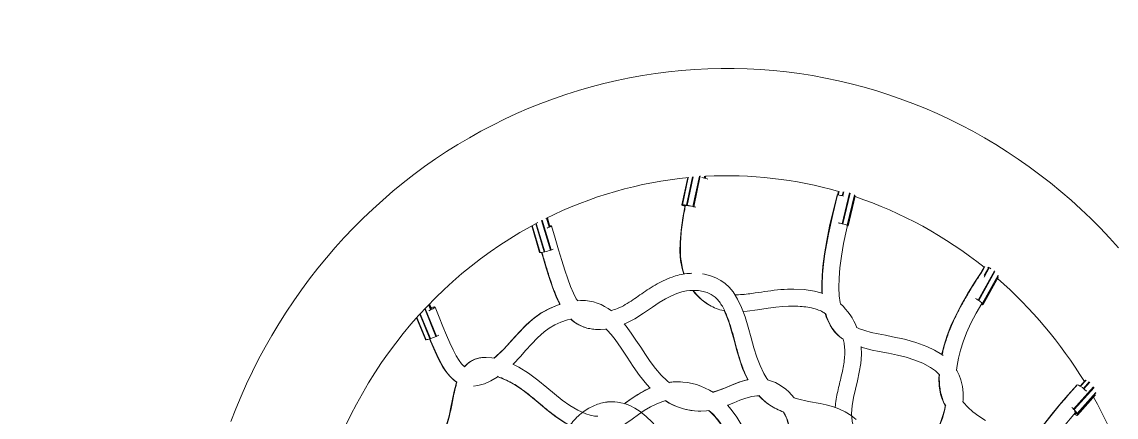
# Model space of a CAD drawing. Header units: millimetres. Extents: x -2254 to 2746, y -2930 to 2748.
# Drawn here: x -357 to 661, y 444 to 812 of the extents above; entities that cross this region are included whole.
import ezdxf

# ---------------------------------------------------------------- set-up
doc = ezdxf.new("R2010")
doc.units = ezdxf.units.MM
doc.layers.add('DIKOM_ЗОНА', color=80, linetype='Continuous')
doc.layers.add('DIKOM_ОБЪЕКТ', color=7, linetype='Continuous')

msp = doc.modelspace()

# ---------------------------------------------------------------- linework, layer by layer
at = {"layer": 'DIKOM_ЗОНА', "color": 3, "lineweight": 15}
msp.add_circle((246.358, 247.542), 2500, dxfattribs=at)
at = {"layer": 'DIKOM_ОБЪЕКТ', "color": 7, "linetype": 'Continuous', "lineweight": 15}
for p, q in [((262.603, 666.675), (257.28, 641.246)), ((262.89, 666.7), (257.591, 641.385)), ((257.873, 641.36), (263.183, 666.726)), ((267.04, 667.298), (261.517, 640.913)), ((262.133, 640.808), (267.701, 667.405)), ((273.483, 668.151), (267.531, 639.716)), ((268.171, 639.567), (274.165, 668.201)), ((277.972, 666.231), (278.384, 668.195)), ((278.298, 666.146), (278.723, 668.18)), ((278.912, 665.987), (279.334, 668.003)), ((402.896, 653.781), (402.125, 650.522)), ((403.2, 653.868), (402.406, 650.511)), ((402.68, 650.477), (403.474, 653.833)), ((406.283, 649.852), (407.17, 653.602)), ((406.387, 623.674), (413.201, 652.469)), ((406.891, 649.712), (407.795, 653.532)), ((413.831, 652.275), (407.023, 623.506)), ((410.983, 622.274), (417.663, 650.5)), ((411.294, 622.171), (417.962, 650.348)), ((411.865, 621.744), (418.446, 649.552)), ((117.457, 621.733), (124.778, 596.978)), ((117.696, 621.86), (125.109, 596.79)), ((125.382, 596.833), (117.942, 621.992)), ((128.982, 597.465), (121.212, 623.738)), ((129.588, 597.611), (121.773, 624.037)), ((134.881, 599.121), (126.73, 626.683)), ((127.327, 626.988), (135.507, 599.327)), ((133.576, 620.497), (131.112, 628.831)), ((133.878, 620.631), (131.409, 628.979)), ((134.412, 621.184), (132.017, 629.282)), ((538.959, 583.918), (535.906, 578.444)), ((538.58, 583.62), (536.053, 579.089)), ((536.836, 579.575), (539.21, 583.832)), ((538.418, 573.971), (543.221, 582.584)), ((538.496, 575.369), (542.658, 582.831)), ((532.803, 552.642), (547.932, 579.769)), ((548.453, 579.339), (533.368, 552.291)), ((536.808, 549.717), (551.392, 575.866)), ((537.089, 580.028), (536.976, 580.037)), ((537.076, 549.501), (551.615, 575.57)), ((537.449, 548.57), (551.712, 574.144)), ((360.99, 562.866), (359.848, 562.831)), ((160.217, 552.041), (164.008, 552.162)), ((163.6, 552.18), (162.791, 552.124)), ((308.078, 557.529), (306.485, 557.573)), ((315.765, 557.993), (308.078, 557.529)), ((23.268, 516.696), (13.798, 539.901)), ((17.919, 544.352), (28.387, 518.702)), ((28.989, 518.975), (18.414, 544.887)), ((23.433, 543.683), (21.581, 548.222)), ((23.729, 543.866), (21.842, 548.49)), ((24.213, 544.51), (22.369, 549.029)), ((361.059, 546.866), (362.185, 546.841)), ((537.079, 549.479), (537.043, 549.468)), ((10.308, 535.998), (18.53, 515.852)), ((10.478, 536.192), (18.875, 515.616)), ((19.15, 515.666), (10.679, 536.422)), ((13.334, 539.4), (22.678, 516.502)), ((179.248, 525.257), (180.129, 525.206)), ((180.129, 525.206), (180.577, 525.232)), ((253.647, 476.445), (253.161, 476.471)), ((640.318, 471.867), (621.687, 451.007)), ((622.164, 450.532), (640.678, 471.262)), ((632.528, 477.67), (627.88, 472.466)), ((633.012, 478.088), (627.948, 472.418)), ((633.228, 477.964), (628.149, 472.277)), ((636.264, 476.404), (630.798, 470.285)), ((636.728, 476.028), (631.257, 469.902)), ((329.137, 463.402), (326.906, 463.448)), ((327.214, 463.483), (327.758, 463.546)), ((327.758, 463.546), (329.137, 463.401)), ((642.369, 466.545), (624.96, 447.052)), ((625.175, 446.757), (642.486, 466.139)), ((625.336, 445.545), (642.135, 464.353)), ((192.369, 457.965), (187.997, 457.666)), ((274.092, 449.086), (274.755, 449.055)), ((623.922, 447.077), (623.464, 446.564)), ((624.901, 445.178), (625.009, 445.298))]:
    msp.add_line(p, q, dxfattribs=at)
at = {"layer": 'DIKOM_ОБЪЕКТ', "color": 7, "linetype": 'Continuous', "lineweight": 15, "flags": 128}
for points in [[(445.002, 745.445), (438.491, 747.495), (426.707, 750.948), (414.847, 754.095), (402.917, 756.935), (390.924, 759.466), (378.876, 761.686), (366.78, 763.594), (354.644, 765.189), (342.475, 766.47), (330.279, 767.436), (318.065, 768.087), (305.84, 768.422), (293.611, 768.441), (281.386, 768.145), (269.171, 767.533), (256.975, 766.605), (244.805, 765.363), (232.668, 763.807), (220.571, 761.938), (208.521, 759.757), (196.527, 757.265), (184.594, 754.464), (172.731, 751.356), (160.944, 747.942), (149.241, 744.225), (137.629, 740.206), (126.114, 735.888), (114.704, 731.274), (103.405, 726.367), (92.225, 721.168), (81.17, 715.683), (70.246, 709.912), (59.461, 703.861), (48.821, 697.533), (38.333, 690.932), (28.002, 684.061), (17.836, 676.924), (7.84, 669.527), (-1.98, 661.873), (-11.617, 653.966), (-21.066, 645.813), (-30.321, 637.417), (-39.376, 628.784), (-48.226, 619.919), (-56.866, 610.828), (-65.289, 601.515), (-73.491, 591.986), (-81.468, 582.248), (-89.213, 572.306), (-96.723, 562.166), (-103.992, 551.834), (-111.016, 541.317), (-117.792, 530.62), (-124.314, 519.752), (-130.579, 508.717), (-136.583, 497.523), (-142.322, 486.176), (-147.792, 474.684), (-152.992, 463.054), (-157.916, 451.292), (-162.562, 439.405)], [(663.528, 601.334), (655.097, 610.657), (646.449, 619.758), (637.591, 628.633), (628.527, 637.275), (619.263, 645.68), (609.805, 653.842), (600.158, 661.757), (590.329, 669.42), (580.324, 676.826), (570.148, 683.97), (559.808, 690.849), (549.31, 697.458), (538.661, 703.793), (527.867, 709.85), (516.934, 715.627), (505.87, 721.118), (494.681, 726.322), (483.374, 731.235), (471.955, 735.853), (460.433, 740.175), (448.813, 744.198), (445.002, 745.445)], [(275.865, 666.746), (276.897, 666.51), (279.045, 665.952), (280.568, 665.478), (281.297, 665.143), (281.25, 665.093)], [(401.657, 650.402), (397.893, 635.43), (394.637, 621.333), (391.935, 608.106), (389.824, 595.75), (388.332, 584.268), (387.575, 575.374), (387.268, 567.106), (387.41, 559.481), (387.441, 559.106)], [(387.864, 558.945), (387.834, 559.294), (387.679, 566.73), (388.061, 576.485), (388.943, 586.081), (390.202, 595.544), (393.526, 614.158), (397.579, 632.454), (402.086, 650.524)], [(402.086, 650.524), (401.663, 650.429), (401.703, 650.391)], [(260.135, 640.908), (258.074, 629.283), (256.43, 617.638), (255.494, 606.597), (255.398, 597.851), (256.046, 589.569), (257.504, 581.872), (259.097, 576.901)], [(257.641, 641.359), (257.456, 641.344), (257.335, 641.313), (257.291, 641.219), (257.495, 641.07), (257.665, 640.989), (257.886, 640.898)], [(257.873, 641.36), (257.739, 641.381), (257.643, 641.391), (257.595, 641.389), (257.603, 641.374), (257.641, 641.359)], [(257.886, 640.898), (257.853, 640.893), (257.878, 640.875), (257.958, 640.848), (258.078, 640.815), (258.175, 640.792)], [(260.053, 640.45), (259.774, 640.537), (259.201, 640.797), (259.269, 640.936), (259.506, 640.951)], [(-55.768, 435.417), (-50.804, 445.635), (-45.58, 455.704), (-40.097, 465.619), (-34.362, 475.372), (-28.378, 484.954), (-22.149, 494.36), (-15.68, 503.581), (-8.976, 512.612), (-2.042, 521.446), (5.117, 530.075), (12.496, 538.494), (20.089, 546.697), (27.891, 554.676), (35.896, 562.427), (44.098, 569.943), (52.492, 577.218), (61.07, 584.248), (69.826, 591.027), (78.755, 597.55), (87.849, 603.812), (97.102, 609.808), (106.507, 615.534), (116.056, 620.985), (123.302, 624.854)], [(135.339, 621.812), (135.775, 621.672), (135.351, 621.262), (134.115, 620.626), (132.207, 619.837), (131.797, 619.682)], [(134.267, 621.676), (135.032, 621.797), (135.339, 621.812)], [(160.342, 551.854), (158.992, 553.871), (156.301, 558.945), (153.623, 565.107), (150.955, 572.304), (148.265, 580.462), (145.488, 589.527), (142.542, 599.45), (139.338, 610.182), (135.775, 621.677)], [(404.756, 549.14), (404.48, 550.338), (403.638, 556.695), (403.269, 564.229), (403.459, 572.893), (404.248, 582.64), (405.653, 593.423), (407.669, 605.211), (410.279, 617.98), (411.213, 622.022)], [(410.768, 621.668), (410.998, 621.65), (411.27, 621.637)], [(411.299, 622.167), (411.293, 622.156), (411.269, 622.154)], [(411.502, 621.638), (411.808, 621.688), (411.857, 621.793), (411.68, 621.947), (411.269, 622.154)], [(411.502, 621.638), (411.548, 621.614), (411.54, 621.602), (411.478, 621.604), (411.365, 621.62), (411.27, 621.637)], [(124.792, 596.982), (124.863, 596.879), (124.981, 596.848), (125.15, 596.832)], [(126.583, 596.974), (127.729, 593.124), (130.907, 582.457), (133.973, 572.626), (137.054, 563.65), (140.267, 555.557), (143.611, 548.609)], [(542.658, 582.831), (542.075, 583.073), (541.729, 583.209)], [(337.293, 478.243), (336.317, 479.531), (333.394, 484.33), (329.914, 491.538), (326.878, 499.531), (324.191, 508.222), (321.646, 517.578), (318.959, 527.462), (316.057, 536.93), (312.819, 545.618), (309.098, 553.428), (304.821, 560.212), (301.263, 564.519), (297.492, 568.066), (293.489, 570.94), (288.905, 573.393), (283.798, 575.333), (278.236, 576.691), (276.402, 576.967)], [(536.215, 579.38), (529.452, 568.895), (522.979, 558.364), (517.132, 548.178), (511.972, 538.303), (507.567, 528.728), (503.964, 519.491), (501.166, 510.68), (499.108, 502.411), (499.016, 501.92)], [(203.515, 530.19), (204.756, 530.66), (213.288, 535.045), (221.62, 540.378), (229.872, 546.143), (236.099, 550.324), (241.991, 553.856), (247.486, 556.66), (252.565, 558.755), (257.2, 560.2), (261.363, 561.087), (265.054, 561.535), (268.25, 561.667)], [(388.379, 558.749), (386.624, 559.418), (380.65, 561.017), (371.104, 562.454), (360.99, 562.866)], [(21.648, 542.643), (23.417, 543.43), (25.422, 544.447), (26.826, 545.308), (27.469, 545.914), (27.28, 546.197), (27.052, 546.214)], [(55.25, 490.369), (54.305, 491.084), (52.233, 493.234), (49.951, 496.269), (47.188, 500.774), (44.308, 506.286), (41.315, 512.701), (38.179, 519.94), (34.862, 527.939), (31.318, 536.655), (27.499, 546.05)], [(143.611, 548.609), (141.508, 547.964), (133.947, 544.771), (126.378, 540.616), (119.018, 535.451), (112.328, 529.606), (106.274, 523.424), (98.859, 515.129), (91.745, 507.256), (84.485, 500.218), (82.271, 498.455)], [(82.613, 498.569), (84.519, 500.032), (91.245, 506.434), (97.787, 513.573), (104.486, 521.143), (111.72, 528.754), (118.414, 534.779), (125.808, 540.15), (133.698, 544.597), (139.886, 547.327), (144.002, 548.735)], [(296.484, 542.752), (298.367, 538.696), (301.049, 531.356), (303.452, 523.498), (305.716, 515.225), (308.04, 506.564), (310.681, 497.575), (313.676, 489.011), (317.243, 480.756), (318.53, 478.402)], [(314.202, 541.905), (317.826, 542.131), (327.549, 543.464), (337.408, 544.945), (344.7, 545.882), (351.076, 546.484), (356.521, 546.782), (361.059, 546.866)], [(390.539, 540.007), (391.831, 536.101), (393.477, 532.247), (395.082, 529.186), (396.968, 526.192), (399.334, 523.099), (402.248, 520.024), (405.723, 517.128), (406.889, 516.367)], [(407.318, 516.234), (404.58, 518.184), (400.494, 522.114), (397.036, 526.593), (394.248, 531.429), (392.086, 536.456), (391.063, 539.933)], [(512.837, 487.345), (513.385, 491.733), (514.637, 498.521), (516.435, 505.875), (518.9, 513.745), (522.134, 522.112), (526.182, 530.961), (531.038, 540.284), (536.24, 549.359)], [(537.06, 548.396), (537.097, 548.346), (537.084, 548.321), (537.023, 548.325), (536.917, 548.358), (536.829, 548.395)], [(537.06, 548.396), (537.251, 548.429), (537.386, 548.498), (537.459, 548.592), (537.48, 548.717), (537.367, 549.036), (537.043, 549.468)], [(99.898, 492.75), (100.085, 492.919), (106.991, 500.202), (112.048, 505.909), (117.203, 511.686), (122.807, 517.498), (129.076, 523.027), (133.747, 526.374), (138.927, 529.402), (144.588, 532.035), (150.667, 534.159), (154.063, 534.93)], [(245.614, 475.656), (243.501, 477.258), (237.828, 482.718), (232.637, 488.79), (227.824, 495.244), (223.278, 501.898), (218.877, 508.628), (214.505, 515.333), (210.048, 521.911), (205.394, 528.251), (203.635, 530.362)], [(180.577, 525.232), (185.979, 525.551), (186.979, 525.714)], [(227.659, 470.674), (224.541, 473.904), (217.829, 482.243), (211.794, 490.806), (206.159, 499.372), (200.677, 507.758), (195.121, 515.746), (191.518, 520.403), (187.761, 524.685), (186.801, 525.603)], [(500.22, 501.004), (499.069, 501.888), (492.243, 506.049), (485.006, 509.482), (474.866, 513.184), (464.255, 516.123), (453.278, 518.495), (446.612, 519.776), (439.933, 521.083), (433.418, 522.523), (427.546, 524.127), (422.419, 525.959), (420.006, 527.097)], [(18.848, 515.682), (18.601, 515.742), (18.553, 515.862)], [(19.15, 515.666), (19.021, 515.627), (18.928, 515.608), (18.897, 515.606), (18.878, 515.618)], [(22.328, 516.393), (26.26, 507.194), (30.494, 498.174), (34.908, 490.155), (37.89, 485.682), (41.148, 481.678), (44.744, 478.253), (47.622, 476.272)], [(47.935, 476.208), (45.692, 477.684), (42.633, 480.407), (39.251, 484.28), (36.436, 488.257), (34.002, 492.26), (29.063, 501.872), (24.787, 511.447), (22.68, 516.492)], [(475.608, 385.948), (472.043, 388.761), (465.568, 392.964), (459.03, 396.64), (452.551, 399.987), (446.229, 403.199), (440.167, 406.457), (435.194, 409.471), (430.668, 412.724), (426.702, 416.284), (423.374, 420.213), (420.607, 424.627), (418.393, 429.432), (416.74, 434.506), (415.653, 439.764), (415.11, 446.897), (415.588, 454.196), (416.87, 461.762), (418.636, 469.507), (420.547, 477.371), (422.295, 485.395), (423.616, 493.546), (424.29, 501.83), (424.101, 509.299)], [(74.709, 499.214), (69.429, 498.749), (65.015, 497.607), (61.397, 496.025), (57.905, 493.676), (54.862, 490.665), (54.861, 490.663)], [(82.76, 498.395), (80.297, 498.847), (74.709, 499.214)], [(496.82, 482.894), (493.065, 486.597), (488.455, 489.937), (481.498, 493.694), (473.935, 496.765), (466, 499.276), (457.822, 501.345), (449.427, 503.1), (440.804, 504.758), (434.197, 506.095), (427.469, 507.676), (424.117, 508.669)], [(179.037, 444.359), (175.764, 444.598), (171.782, 445.417), (167.717, 446.712), (160.357, 450.032), (153.084, 454.358), (145.926, 459.479), (138.784, 465.21), (131.511, 471.318), (123.222, 478.103), (114.556, 484.485), (105.394, 490.102), (99.928, 492.777)], [(63.161, 472.502), (67.39, 472.944), (73.434, 474.674), (79.447, 477.347), (85.334, 480.803), (86.398, 481.59)], [(85.734, 481.21), (86.943, 480.848), (94.473, 477.733), (101.845, 473.675), (109.065, 468.787), (116.224, 463.226), (123.447, 457.21), (131.602, 450.419), (140.071, 443.909), (149.016, 438.046), (153.115, 435.862)], [(496.496, 482.927), (496.325, 479.696), (496.636, 472.706), (497.173, 468.679), (497.935, 465.004), (499.051, 461.183), (501.55, 455.311), (502.278, 454.117)], [(518.684, 457.85), (518.855, 459.527), (518.843, 466.145), (518.194, 472.111), (516.777, 478.254), (515.245, 482.545), (513.131, 486.892), (512.837, 487.345)], [(47.622, 476.272), (47.08, 474.701), (45.319, 467.747), (43.807, 460.417), (42.292, 452.755), (40.535, 444.823), (38.863, 438.578), (36.843, 432.546), (34.367, 426.802), (31.336, 421.387), (29.855, 419.304)], [(227.426, 470.57), (222.883, 468.481), (216.125, 464.673), (210.052, 460.685), (204.698, 456.818), (203.749, 456.12)], [(318.53, 478.402), (317.007, 478.081), (312.402, 476.745), (307.412, 474.967), (302.115, 472.844), (294.544, 469.725), (287.508, 467.178), (285.732, 466.742)], [(285.801, 466.702), (290.679, 468.223), (296.902, 470.648), (303.382, 473.34), (310.244, 476.002), (317.675, 478.251), (318.815, 478.47)], [(624.571, 473.433), (616.178, 463.93), (608.396, 454.87), (601.251, 446.213), (594.784, 437.961), (589.031, 430.298), (583.77, 423.245), (578.992, 416.478), (576.669, 412.758)], [(624.653, 473.363), (624.737, 473.599), (625.07, 473.67)], [(625.07, 473.67), (626.222, 473.364), (627.868, 472.475), (629.821, 471.101), (631.86, 469.398), (633.523, 467.785)], [(179.693, 428.319), (184.172, 428.624), (188.791, 429.54), (194.194, 431.389), (199.62, 434.052), (205.197, 437.504), (210.93, 441.56), (216.908, 445.956), (222.186, 449.611), (227.946, 453.102), (233.948, 456.103), (239.326, 458.178), (242.15, 458.955)], [(274.88, 449.181), (272.361, 449.097), (265.421, 449.798), (258.638, 451.315), (252.087, 453.587), (245.824, 456.547), (242.13, 458.867)], [(299.744, 454.646), (299.962, 454.725), (305.52, 456.989), (311.108, 459.28), (316.73, 461.364), (322.335, 462.921), (327.214, 463.483)], [(419.488, 441.296), (414.694, 444.98), (409.248, 448.345), (403.325, 451.179), (397.328, 453.321), (391.431, 454.912), (385.709, 456.139), (374.898, 458.177), (364.889, 460.547), (361.61, 461.637)], [(280.746, 363.986), (279.487, 364.829), (275.27, 368.975), (271.688, 373.478), (268.652, 377.927), (266.075, 382.09), (263.854, 385.903), (261.662, 389.814), (259.419, 393.907), (255.097, 401.83), (250.345, 410.214), (244.989, 418.892), (240.302, 425.762), (235.076, 432.612), (229.613, 438.861), (224.017, 444.306), (218.298, 448.884), (213.472, 451.991), (208.655, 454.417), (203.936, 456.157), (200.544, 457.029), (197.447, 457.58), (194.711, 457.877), (192.369, 457.965)], [(274.755, 449.055), (280.169, 449.359), (282.941, 449.813)], [(282.092, 449.679), (283.663, 448.375), (287.787, 444.188), (291.699, 439.422), (295.36, 434.129), (298.722, 428.357), (301.751, 422.132), (304.444, 415.459), (307.133, 407.368), (309.295, 399.605), (310.989, 392.436), (312.093, 386.026), (312.537, 380.433), (312.471, 377.379), (312.267, 375.758)], [(328.219, 374.295), (328.532, 378.495), (328.24, 385.617), (327.133, 393.26), (325.34, 401.411), (322.991, 410.154), (320.3, 418.63), (316.864, 427.496), (312.825, 435.905), (308.236, 443.674), (303.15, 450.754), (299.709, 454.686)], [(351.4, 448.443), (353.26, 445.225), (354.751, 441.858), (355.844, 438.442), (356.567, 434.855), (357.014, 429.073), (356.792, 422.896), (356.045, 416.41), (354.939, 409.667), (353.21, 400.279), (351.642, 390.294), (350.846, 379.78), (351.154, 369.009), (351.823, 363.715)], [(352.267, 363.331), (352.129, 364.038), (351.296, 373.423), (351.381, 382.771), (352.269, 391.973), (353.706, 400.781), (355.258, 409.186), (356.578, 417.286), (357.35, 425.087), (357.379, 430.677), (356.795, 435.951), (355.5, 440.869), (353.438, 445.587), (351.747, 448.312)], [(502.152, 454.323), (501.714, 451.43), (500.094, 445.121), (497.728, 438.505), (494.709, 431.927), (491.418, 425.753), (488.106, 419.931), (484.018, 412.731), (480.456, 405.913), (477.597, 399.407), (476.205, 395.449), (475.017, 391.011), (474.35, 386.941)], [(474.702, 386.663), (474.718, 386.946), (475.761, 392.468), (477.32, 397.626), (479.223, 402.442), (483.573, 411.273), (488.158, 419.422), (492.582, 427.225), (496.515, 434.895), (499.663, 442.611), (501.928, 450.546), (502.573, 454.286)], [(539.733, 440.303), (533.508, 444.439), (527.957, 448.626), (523.167, 452.912), (519.245, 457.285), (518.707, 458.083)], [(586.5, 397.596), (586.86, 398.41), (589.694, 403.546), (593.356, 409.182), (597.81, 415.366), (604.023, 423.671), (610.837, 432.601), (618.52, 442.081), (623.558, 447.991)], [(622.691, 449.214), (622.908, 448.962), (623.641, 447.866), (623.933, 447.047), (623.716, 446.609), (623.464, 446.564)], [(623.464, 446.564), (622.624, 446.767), (622.548, 446.806)], [(624.652, 445.268), (624.763, 445.201), (624.848, 445.169), (624.898, 445.174), (624.905, 445.219), (624.883, 445.269)], [(624.883, 445.269), (625.085, 445.315), (625.237, 445.409), (625.383, 445.706), (625.339, 446.173), (625.256, 446.429), (625.133, 446.716)], [(625.133, 446.716), (625.172, 446.733), (625.166, 446.788), (625.116, 446.875), (625.031, 446.978), (624.96, 447.052)]]:
    msp.add_lwpolyline(points, dxfattribs=at)
at = {"layer": 'DIKOM_ОБЪЕКТ', "color": 7, "linetype": 'Continuous', "lineweight": 15}
for centre, radius, start, end in [((299.379, 291.58), 376.899, 95.440152, 116.620782), ((299.116, 295.347), 373.108, 73.851989, 93.041948), ((399.646, 621.488), 29.163, 74.29977, 85.199342), ((294.623, 281.247), 387.961, 51.089072, 71.409855), ((255.956, 611.124), 30.304, 79.425593, 86.372264), ((267.016, 666.897), 27.562, 251.291429, 255.287187), ((255.884, 599.753), 41.376, 77.540089, 84.977482), ((261.191, 637.24), 3.691, 75.202616, 84.931526), ((243.608, 535.381), 107.043, 77.085619, 80.033781), ((266.727, 634.766), 5.015, 73.257293, 80.768303), ((250.782, 566.031), 75.564, 75.174416, 76.69523), ((382.15, 530.077), 96.684, 75.481838, 77.869905), ((405.723, 619.812), 3.919, 70.620716, 80.24101), ((397.194, 584.761), 39.973, 69.820098, 75.764885), ((410.761, 621.035), 1.258, 65.01953, 79.829383), ((125.155, 597.304), 0.522, 265.354907, 295.718013), ((123.632, 616.822), 20.083, 274.997646, 285.449103), ((128.474, 600.836), 3.413, 278.557671, 289.056839), ((110.287, 675.249), 80.002, 283.960705, 287.903489), ((134.179, 602.356), 3.309, 282.244661, 293.652654), ((117.57, 653.194), 56.775, 288.417005, 290.564835), ((542.171, 580.997), 1.903, 56.484256, 75.166508), ((526.191, 544.904), 41.35, 63.34812, 65.678104), ((278.549, 261.365), 413.601, 31.376049, 48.821057), ((308.125, 592.144), 50.94, 216.898382, 245.110281), ((164.263, 508.858), 43.327, 50.822662, 90.877708), ((508.466, 512.661), 46.806, 58.6704, 61.909244), ((532.062, 550.795), 1.991, 48.983934, 68.137257), ((522.277, 533.802), 21.56, 47.628201, 59.042705), ((28.951, 530.72), 15.622, 96.984523, 109.178335), ((366.366, 506.282), 57.538, 20.970583, 48.147609), ((537.123, 552.568), 4.186, 251.609068, 265.968622), ((536.535, 549.084), 0.689, 38.864254, 66.644188), ((176.101, 557.84), 31.982, 225.672442, 252.850554), ((10.869, 558.365), 43.358, 294.703961, 297.570771), ((17.091, 531.948), 16.426, 277.201525, 289.886382), ((22.331, 518.494), 2.027, 279.860049, 297.521392), ((4.025, 573.33), 59.814, 288.766179, 294.034737), ((27.524, 521.432), 2.864, 287.536939, 300.769299), ((251.82, 440), 36.496, 87.89287, 100.237516), ((253.531, 417.513), 58.932, 55.986823, 89.887352), ((323.859, 432.697), 47.564, 37.163618, 73.984237), ((275.064, 510.397), 61.314, 237.285599, 268.279127), ((371.596, 503.684), 58.817, 223.185988, 249.917027), ((261.699, 250.639), 433.571, 13.034798, 29.213924), ((597.431, 426.047), 34.804, 45.819434, 49.618988), ((620.752, 449.576), 1.708, 34.276153, 56.842969), ((609.66, 437.563), 18.015, 31.870874, 46.048366), ((625.568, 450.932), 5.758, 233.322865, 260.84662)]:
    msp.add_arc(centre, radius, start, end, dxfattribs=at)
for points, knots in [([(259.405, 576.863), (259.4, 576.876), (258.448, 579.12), (257.368, 583.882), (256.036, 591.706), (255.641, 600.275), (255.98, 609.4), (256.856, 618.289), (258.085, 626.983), (259.32, 634.497), (260.223, 639.099), (260.57, 640.868)], [0, 0, 0, 0, 0.00067568, 0.11375985, 0.22446797, 0.36898525, 0.50949835, 0.64701815, 0.78243395, 0.91636984, 1, 1, 1, 1]), ([(144.005, 548.73), (143.506, 549.621), (141.795, 552.679), (139.504, 558.191), (136.893, 565.033), (134.593, 571.86), (132.453, 578.643), (129.922, 587.03), (128.11, 593.161), (126.964, 597.04)], [0, 0, 0, 0, 0.06008761, 0.20619616, 0.3487202, 0.48870875, 0.62694785, 0.76395734, 1, 1, 1, 1]), ([(191.106, 542.827), (193.201, 543.43), (197.854, 544.771), (204.705, 548.304), (211.58, 552.664), (218.306, 557.412), (225.066, 562.151), (232.245, 566.704), (239.89, 570.827), (247.445, 574.016), (254.803, 576.169), (260.957, 577.352), (264.851, 577.479), (266.375, 577.528)], [0, 0, 0, 0, 0.07820915, 0.17370864, 0.27377526, 0.36770915, 0.46567769, 0.56665101, 0.66978537, 0.77520042, 0.85958128, 0.94503329, 1, 1, 1, 1]), ([(499.398, 501.635), (499.719, 503.181), (500.567, 507.274), (502.874, 515.44), (506.601, 525.947), (511.825, 537.541), (517.641, 548.648), (523.855, 559.364), (529.957, 569.247), (534.043, 575.52), (535.9, 578.371)], [0, 0, 0, 0, 0.05493621, 0.14540388, 0.29548623, 0.44393058, 0.59059896, 0.73579027, 0.87991849, 1, 1, 1, 1]), ([(296.988, 542.635), (296.125, 542.772), (292.889, 543.287), (287.543, 545.33), (281.192, 548.722), (275.467, 553.063), (270.944, 557.353), (268.635, 560.424), (267.772, 561.571)], [0, 0, 0, 0, 0.07461426, 0.27971533, 0.4822812, 0.68242841, 0.88133143, 1, 1, 1, 1]), ([(318.819, 478.463), (318.016, 480.041), (315.548, 484.892), (312.342, 493.391), (309.163, 503.71), (306.482, 513.872), (303.849, 523.729), (300.954, 533.162), (297.972, 540.858), (294.96, 546.759), (292.218, 550.986), (289.112, 554.581), (285.323, 557.545), (280.776, 559.757), (275.538, 561.134), (271.447, 561.71), (269.154, 561.616), (268.723, 561.599)], [0, 0, 0, 0, 0.05067874, 0.15578215, 0.25829959, 0.35784432, 0.4543843, 0.54822886, 0.63845476, 0.68927891, 0.73769256, 0.78313199, 0.8262961, 0.8776625, 0.93148223, 0.98713887, 1, 1, 1, 1]), ([(308.268, 557.53), (310.567, 557.623), (315.272, 557.815), (323.864, 558.997), (334.16, 560.604), (346.208, 562.138), (355.202, 562.863), (360.157, 562.835), (360.977, 562.83)], [0, 0, 0, 0, 0.13019139, 0.26644574, 0.49019601, 0.71950911, 0.95359678, 1, 1, 1, 1]), ([(391.158, 539.609), (390.272, 540.238), (387.728, 542.045), (382.645, 544.082), (376.101, 545.82), (368.896, 546.672), (363.855, 546.947), (361.235, 546.859), (361.104, 546.855)], [0, 0, 0, 0, 0.10222649, 0.29351289, 0.51678096, 0.74862665, 0.98745883, 1, 1, 1, 1]), ([(180.567, 525.275), (179.73, 525.251), (177.127, 525.177), (172.71, 525.661), (167.329, 526.843), (162.052, 528.968), (157.496, 531.717), (155.011, 534.039), (153.959, 535.022)], [0, 0, 0, 0, 0.08686837, 0.27020163, 0.4594284, 0.65597821, 0.85442768, 1, 1, 1, 1]), ([(399.847, 452.425), (399.928, 453.733), (400.168, 457.601), (401.332, 463.844), (402.927, 471.07), (404.656, 477.996), (406.262, 484.71), (407.606, 491.414), (408.547, 498.132), (408.855, 504.829), (408.515, 510.95), (407.577, 514.691), (407.162, 516.344)], [0, 0, 0, 0, 0.06042908, 0.17870309, 0.29275753, 0.40282612, 0.50907453, 0.61216221, 0.71887169, 0.82188868, 0.92125432, 1, 1, 1, 1]), ([(54.991, 490.362), (55.939, 491.46), (58.034, 493.885), (62.093, 496.544), (66.63, 498.283), (70.856, 499.102), (73.518, 499.153), (74.677, 499.176)], [0, 0, 0, 0, 0.19050547, 0.42062714, 0.63916382, 0.84294277, 1, 1, 1, 1]), ([(153.133, 435.888), (150.575, 437.321), (145.331, 440.26), (137.953, 445.547), (130.83, 451.195), (124.034, 456.931), (117.402, 462.521), (111.052, 467.572), (104.884, 471.962), (98.862, 475.672), (92.649, 478.735), (88.268, 480.569), (85.939, 481.211), (85.79, 481.252)], [0, 0, 0, 0, 0.10815711, 0.22167151, 0.33269813, 0.44107636, 0.54677631, 0.64988226, 0.73806694, 0.8246484, 0.91005147, 0.99424494, 1, 1, 1, 1]), ([(502.678, 454.1), (502.227, 454.866), (500.696, 457.466), (498.953, 462.33), (497.485, 468.448), (496.758, 475.317), (496.579, 480.143), (496.82, 482.894), (496.82, 482.894)], [0, 0, 0, 0, 0.09038953, 0.30686697, 0.51794322, 0.72266805, 0.99998262, 1, 1, 1, 1]), ([(30.289, 419.333), (30.328, 419.382), (32.065, 421.54), (34.721, 426.509), (38.037, 434.25), (40.481, 442.641), (42.293, 450.636), (43.771, 458.129), (45.117, 465.064), (46.433, 471.098), (47.511, 474.761), (47.899, 476.082)], [0, 0, 0, 0, 0.00319069, 0.14119354, 0.28149971, 0.427069, 0.57789667, 0.69150606, 0.80873038, 0.93104991, 1, 1, 1, 1]), ([(203.9, 456.076), (204.262, 456.339), (206.902, 458.262), (211.873, 461.946), (219.242, 466.487), (224.533, 469.489), (227.465, 470.601), (227.659, 470.674)], [0, 0, 0, 0, 0.04781984, 0.34934649, 0.66077683, 0.97759358, 1, 1, 1, 1]), ([(245.417, 475.805), (247.064, 476.073), (249.566, 476.479), (252.092, 476.389), (252.955, 476.359)], [0, 0, 0, 0, 0.65822387, 1, 1, 1, 1]), ([(576.873, 412.544), (577.451, 413.511), (579.611, 417.127), (583.82, 422.927), (589.206, 430.103), (595.912, 439.132), (604.329, 449.775), (614.599, 461.864), (621.585, 469.742), (625.07, 473.67)], [0, 0, 0, 0, 0.04305734, 0.16107436, 0.2749206, 0.38820644, 0.59337946, 0.79722051, 1, 1, 1, 1]), ([(351.939, 448.234), (349.699, 449.161), (345.251, 451.002), (338.963, 454.729), (333.408, 458.817), (330.335, 462.108), (328.967, 463.573)], [0, 0, 0, 0, 0.26280782, 0.52190699, 0.78717075, 1, 1, 1, 1]), ([(129.483, 401.098), (129.684, 401.262), (131.371, 402.636), (134.137, 405.769), (137.793, 410.456), (141.067, 415.732), (144.16, 421.254), (147.292, 426.929), (150.685, 432.608), (154.652, 438.253), (159.37, 443.489), (164.748, 448.077), (170.335, 451.742), (176.013, 454.558), (181.716, 456.554), (187.614, 457.848), (191.618, 457.896), (193.582, 457.919)], [0, 0, 0, 0, 0.00866428, 0.07268691, 0.13755263, 0.20498343, 0.27623511, 0.34501985, 0.41730013, 0.49324048, 0.57184837, 0.65021795, 0.72852839, 0.79568471, 0.86372681, 0.93317079, 1, 1, 1, 1]), ([(312.628, 375.779), (312.748, 376.6), (313.104, 379.031), (312.839, 383.564), (312.081, 389.34), (310.355, 397.322), (307.777, 406.97), (304.497, 416.746), (300.998, 424.801), (297.567, 431.269), (293.668, 437.371), (289.269, 442.969), (285.538, 447.083), (283.088, 449.033), (282.447, 449.542)], [0, 0, 0, 0, 0.0300539, 0.08897249, 0.16340334, 0.24146344, 0.38529011, 0.5265427, 0.61666124, 0.7059725, 0.7948173, 0.88277266, 0.96936917, 1, 1, 1, 1])]:
    msp.add_open_spline(points, degree=3, knots=knots, dxfattribs=at)
for points in [[(267.772, 561.571), (264.581, 561.477)], [(360.977, 562.83), (361.297, 562.83)], [(181.523, 525.288), (180.567, 525.275)], [(74.677, 499.176), (74.981, 499.189)], [(252.955, 476.359), (253.632, 476.35)], [(253.632, 476.35), (256.027, 476.318)]]:
    msp.add_open_spline(points, degree=1, dxfattribs=at)

doc.saveas('drawing.dxf')
